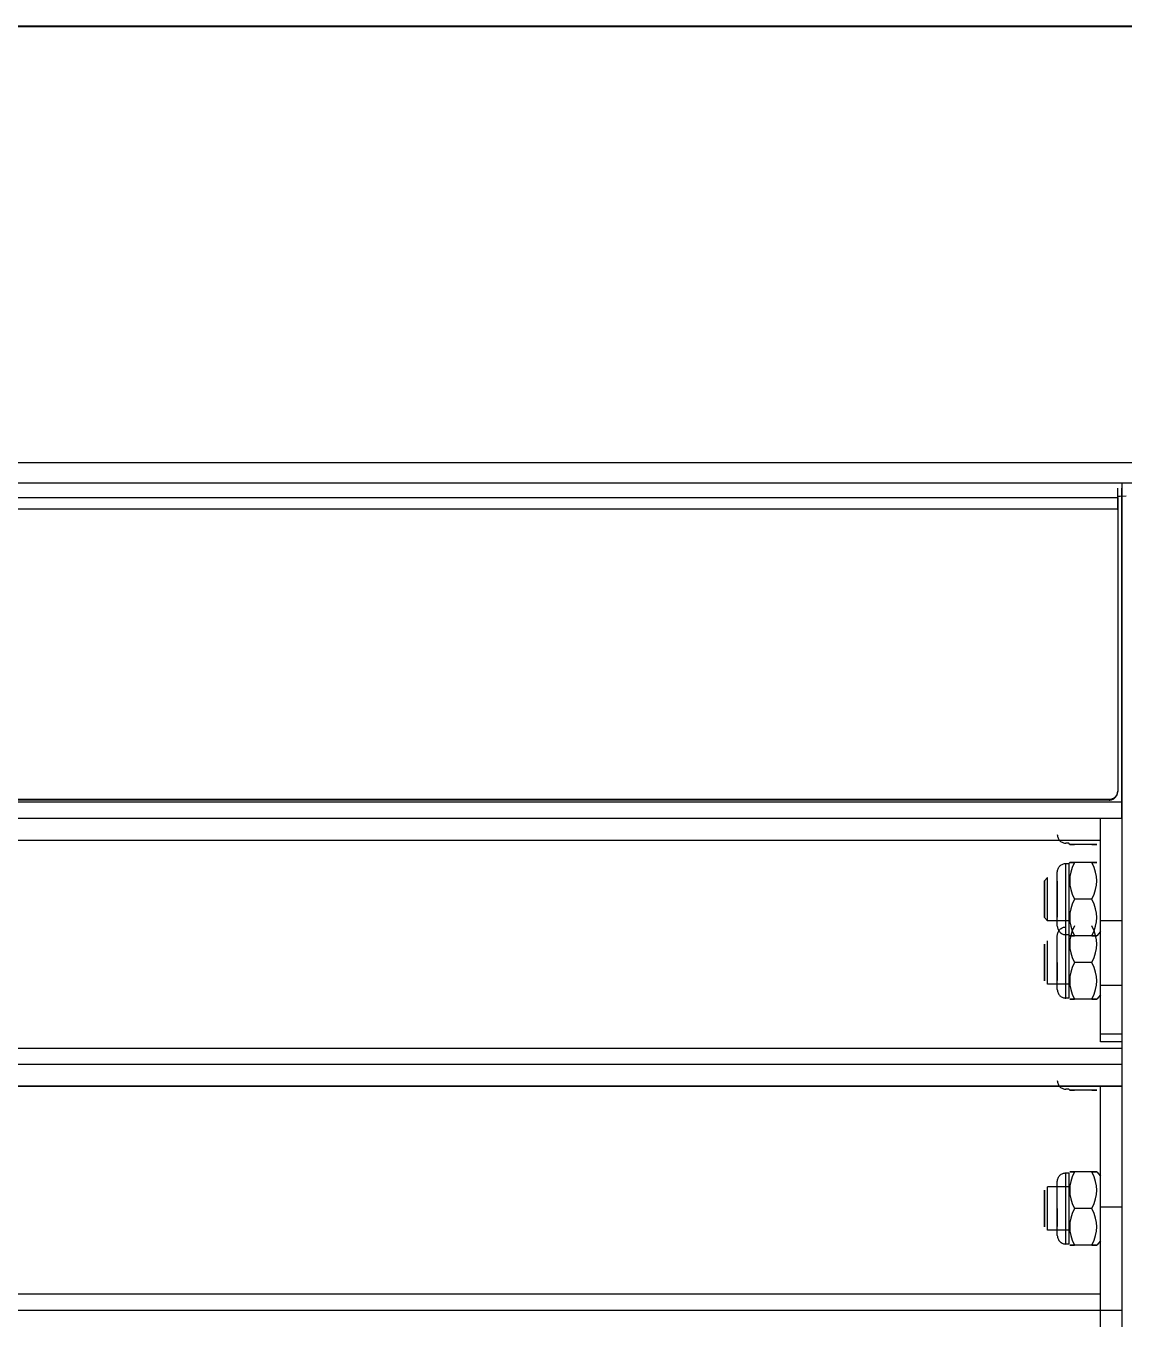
# Model space of a CAD drawing. Header units: millimetres. Extents: x 4625 to 14334, y 16216 to 31562.
# Drawn here: x 13131.4 to 13386.2, y 24794.6 to 25094.5 of the extents above; entities that cross this region are included whole.
import ezdxf

# ---------------------------------------------------------------- set-up
doc = ezdxf.new("R2010")
doc.units = ezdxf.units.MM
doc.header["$LTSCALE"] = 3
doc.layers.add('Default', color=7, linetype='Continuous')

msp = doc.modelspace()

# ---------------------------------------------------------------- linework, layer by layer
at = {"layer": 'Default'}
for p, q in [((10921.65, 25094.55), (13468.15, 25094.55)), ((10921.65, 25094.41), (13468.15, 25094.41)), ((10919.65, 24993.3), (13470.15, 24993.3)), ((13470.15, 24988.49), (10919.65, 24988.49)), ((13384.65, 24985.32), (13384.65, 24987.31)), ((13384.65, 24985.14), (13384.65, 24987.14)), ((13385.65, 24988.49), (13385.65, 22874.06)), ((13385.65, 24914.5), (13385.65, 24987.32)), ((13385.65, 24914.29), (13385.65, 24987.11)), ((10959.65, 24985.14), (13384.65, 24985.14)), ((13384.65, 24982.48), (10959.65, 24982.48)), ((13384.65, 24982.48), (13384.65, 24917.14)), ((13384.65, 24982.34), (13384.65, 24917)), ((13385.65, 24914.5), (10958.65, 24914.5)), ((13382.65, 24915.14), (10961.65, 24915.14)), ((13382.65, 24915), (10961.65, 24915)), ((13384.07, 24915.72), (13384.07, 24915.58)), ((13385.65, 24910.77), (10958.65, 24910.77)), ((13380.65, 24887.04), (13380.65, 24910.8)), ((13380.65, 24910.8), (13385.65, 24910.8)), ((13385.65, 24910.8), (13385.65, 24887.04)), ((13380.65, 24905.67), (10958.65, 24905.67)), ((13380.65, 24905.67), (10958.65, 24905.67)), ((13373.3, 24904.99), (13372.65, 24904.99)), ((13373.52, 24904.74), (13373.3, 24904.99)), ((13378.65, 24904.74), (13374.65, 24904.74)), ((13372.65, 24900.29), (13373.3, 24900.29)), ((13373.3, 24900.29), (13373.52, 24900.54)), ((13378.65, 24900.54), (13374.65, 24900.54)), ((13367.65, 24896.29), (13368.4, 24897.04)), ((13378.65, 24892.04), (13374.65, 24892.04)), ((13367.65, 24887.79), (13368.4, 24887.04)), ((13373.55, 24887.04), (13368.4, 24887.04)), ((13385.65, 24887.04), (13380.65, 24887.04)), ((13373.3, 24883.79), (13372.65, 24883.79)), ((13380.65, 24884.54), (13379.79, 24883.54)), ((13378.65, 24883.54), (13374.65, 24883.54)), ((13378.65, 24877.33), (13374.65, 24877.33)), ((13373.55, 24872.33), (13368.4, 24872.33)), ((13385.65, 24872.04), (13380.65, 24872.04)), ((13373.3, 24869.08), (13372.65, 24869.08)), ((13378.65, 24868.83), (13374.65, 24868.83)), ((13380.65, 24869.83), (13379.79, 24868.83)), ((13380.65, 24858.97), (13380.65, 24860.72)), ((13385.65, 24860.72), (13380.65, 24860.72)), ((10958.65, 24857.48), (13385.65, 24857.48)), ((13385.65, 24858.97), (13380.65, 24858.97)), ((10958.65, 24853.74), (13385.65, 24853.74)), ((10958.65, 24848.65), (13385.65, 24848.65)), ((13385.65, 24848.64), (10958.65, 24848.64)), ((13373.3, 24847.96), (13372.65, 24847.96)), ((13373.52, 24847.71), (13373.3, 24847.96)), ((13380.65, 24820.57), (13380.65, 24848.65)), ((13378.65, 24847.71), (13374.65, 24847.71)), ((13372.65, 24828.55), (13373.3, 24828.55)), ((13378.65, 24828.8), (13374.65, 24828.8)), ((13379.79, 24828.8), (13380.65, 24827.8)), ((13373.55, 24825.3), (13368.4, 24825.3)), ((13378.65, 24820.3), (13374.65, 24820.3)), ((13385.65, 24820.57), (13380.65, 24820.57)), ((13373.55, 24815.3), (13368.4, 24815.3)), ((13373.3, 24812.05), (13372.65, 24812.05)), ((13378.65, 24811.8), (13374.65, 24811.8)), ((13380.65, 24812.8), (13379.79, 24811.8)), ((13380.65, 24800.45), (10958.65, 24800.45)), ((10958.65, 24796.71), (13385.65, 24796.71))]:
    msp.add_line(p, q, dxfattribs=at)
for points in [[(13384.65, 24982.34, 0), (13384.65, 24987.14, 0)], [(13385.24, 24985.42, 0), (13384.79, 24985.37, 0), (13384.73, 24985.36, 0), (13384.68, 24985.34, 0), (13384.67, 24985.34, 0), (13384.66, 24985.33, 0), (13384.66, 24985.33, 0), (13384.66, 24985.33, 0), (13384.65, 24985.33, 0), (13384.65, 24985.32, 0), (13384.65, 24985.32, 0), (13384.65, 24985.32, 0), (13384.65, 24985.32, 0), (13384.65, 24985.32, 0)], [(13384.65, 24985.14, 0), (13384.65, 24985.12, 0), (13384.65, 24984.99, 0), (13384.65, 24984.46, 0), (13384.65, 24982.48, 0)], [(13386.65, 24985.46, 0), (13385.24, 24985.42, 0)], [(13384.65, 24917.14, 0), (13384.64, 24916.96, 0), (13384.62, 24916.77, 0), (13384.57, 24916.59, 0), (13384.51, 24916.4, 0), (13384.43, 24916.22, 0), (13384.33, 24916.04, 0), (13384.2, 24915.88, 0), (13384.07, 24915.72, 0)], [(13384.07, 24915.58, 0), (13384.2, 24915.74, 0), (13384.33, 24915.9, 0), (13384.43, 24916.08, 0), (13384.51, 24916.26, 0), (13384.57, 24916.45, 0), (13384.62, 24916.63, 0), (13384.64, 24916.82, 0), (13384.65, 24917, 0)], [(13384.07, 24915.72, 0), (13383.91, 24915.59, 0), (13383.75, 24915.47, 0), (13383.57, 24915.36, 0), (13383.39, 24915.28, 0), (13383.2, 24915.22, 0), (13383.02, 24915.17, 0), (13382.83, 24915.15, 0), (13382.65, 24915.14, 0)], [(13382.65, 24915, 0), (13382.83, 24915.01, 0), (13383.02, 24915.03, 0), (13383.2, 24915.08, 0), (13383.39, 24915.14, 0), (13383.57, 24915.22, 0), (13383.75, 24915.33, 0), (13383.91, 24915.45, 0), (13384.07, 24915.58, 0)], [(13385.65, 24910.77, 0), (13385.65, 24910.8, 0), (13385.65, 24910.97, 0), (13385.65, 24911.7, 0), (13385.65, 24914.5, 0)], [(13385.65, 24913.76, 0), (13385.65, 24913.76, 0), (13385.65, 24913.79, 0), (13385.65, 24913.89, 0), (13385.65, 24914.29, 0)], [(13370.65, 24906.99, 0), (13370.66, 24906.79, 0), (13370.69, 24906.59, 0), (13370.74, 24906.39, 0), (13370.81, 24906.2, 0), (13370.9, 24906.02, 0), (13371.01, 24905.85, 0), (13371.13, 24905.69, 0), (13371.26, 24905.55, 0), (13371.41, 24905.42, 0), (13371.57, 24905.3, 0), (13371.74, 24905.21, 0), (13371.91, 24905.13, 0), (13372.09, 24905.07, 0), (13372.28, 24905.02, 0), (13372.46, 24905, 0), (13372.65, 24904.99, 0)], [(13370.65, 24898.29, 0), (13370.66, 24898.5, 0), (13370.69, 24898.7, 0), (13370.74, 24898.89, 0), (13370.81, 24899.08, 0), (13370.9, 24899.26, 0), (13371.01, 24899.43, 0), (13371.13, 24899.59, 0), (13371.26, 24899.73, 0), (13371.41, 24899.86, 0), (13371.57, 24899.98, 0), (13371.74, 24900.07, 0), (13371.91, 24900.15, 0), (13372.09, 24900.21, 0), (13372.28, 24900.26, 0), (13372.46, 24900.29, 0), (13372.65, 24900.29, 0)], [(13372.65, 24892.04, 0), (13372.65, 24900.29, 0)], [(13373.3, 24900.29, 0), (13373.3, 24900.29, 0), (13373.3, 24900.29, 0), (13373.3, 24900.29, 0), (13373.3, 24900.29, 0), (13373.3, 24900.29, 0), (13373.3, 24900.29, 0), (13373.3, 24900.29, 0), (13373.3, 24900.29, 0), (13373.3, 24900.29, 0), (13373.3, 24900.29, 0), (13373.3, 24900.29, 0), (13373.3, 24900.28, 0), (13373.3, 24900.24, 0), (13373.3, 24900.05, 0), (13373.3, 24899.28, 0), (13373.3, 24883.79, 0)], [(13374.65, 24900.54, 0), (13374.13, 24899.38, 0), (13373.78, 24898.3, 0), (13373.58, 24897.28, 0), (13373.52, 24896.29, 0), (13373.58, 24895.3, 0), (13373.78, 24894.29, 0), (13374.13, 24893.21, 0), (13374.65, 24892.04, 0)], [(13378.65, 24892.04, 0), (13379.17, 24893.21, 0), (13379.52, 24894.29, 0), (13379.72, 24895.3, 0), (13379.79, 24896.29, 0), (13379.72, 24897.28, 0), (13379.52, 24898.3, 0), (13379.17, 24899.38, 0), (13378.65, 24900.54, 0)], [(13367.65, 24887.79, 0), (13367.65, 24887.79, 0), (13367.65, 24887.79, 0), (13367.65, 24887.79, 0), (13367.65, 24887.79, 0), (13367.65, 24887.79, 0), (13367.65, 24887.79, 0), (13367.65, 24887.79, 0), (13367.65, 24887.79, 0), (13367.65, 24887.79, 0), (13367.65, 24887.79, 0), (13367.65, 24887.8, 0), (13367.65, 24887.8, 0), (13367.65, 24887.82, 0), (13367.65, 24887.92, 0), (13367.65, 24888.32, 0), (13367.65, 24896.29, 0)], [(13367.65, 24896.29, 0), (13367.65, 24896.29, 0), (13367.65, 24896.29, 0), (13367.65, 24896.29, 0), (13367.65, 24896.29, 0), (13367.65, 24896.29, 0), (13367.65, 24896.29, 0), (13367.65, 24896.29, 0), (13367.65, 24896.29, 0), (13367.65, 24896.29, 0), (13367.65, 24896.29, 0), (13367.65, 24896.29, 0), (13367.65, 24896.29, 0), (13367.65, 24896.26, 0), (13367.65, 24896.17, 0), (13367.65, 24895.77, 0), (13367.65, 24887.79, 0)], [(13368.4, 24887.04, 0), (13368.4, 24887.04, 0), (13368.4, 24887.04, 0), (13368.4, 24887.04, 0), (13368.4, 24887.04, 0), (13368.4, 24887.04, 0), (13368.4, 24887.04, 0), (13368.4, 24887.04, 0), (13368.4, 24887.04, 0), (13368.4, 24887.04, 0), (13368.4, 24887.04, 0), (13368.4, 24887.05, 0), (13368.4, 24887.05, 0), (13368.4, 24887.08, 0), (13368.4, 24887.19, 0), (13368.4, 24887.66, 0), (13368.4, 24897.04, 0)], [(13370.65, 24892.04, 0), (13370.65, 24898.29, 0)], [(13370.65, 24885.79, 0), (13370.65, 24885.79, 0), (13370.65, 24885.79, 0), (13370.65, 24885.79, 0), (13370.65, 24885.79, 0), (13370.65, 24885.79, 0), (13370.65, 24885.79, 0), (13370.65, 24885.79, 0), (13370.65, 24885.79, 0), (13370.65, 24885.79, 0), (13370.65, 24885.79, 0), (13370.65, 24885.8, 0), (13370.65, 24885.8, 0), (13370.65, 24885.84, 0), (13370.65, 24885.98, 0), (13370.65, 24886.56, 0), (13370.65, 24892.04, 0)], [(13372.65, 24883.79, 0), (13372.65, 24883.79, 0), (13372.65, 24883.79, 0), (13372.65, 24883.79, 0), (13372.65, 24883.79, 0), (13372.65, 24883.79, 0), (13372.65, 24883.79, 0), (13372.65, 24883.79, 0), (13372.65, 24883.79, 0), (13372.65, 24883.79, 0), (13372.65, 24883.79, 0), (13372.65, 24883.8, 0), (13372.65, 24883.81, 0), (13372.65, 24883.85, 0), (13372.65, 24884.03, 0), (13372.65, 24884.81, 0), (13372.65, 24892.04, 0)], [(13374.65, 24892.04, 0), (13374.13, 24890.88, 0), (13373.78, 24889.8, 0), (13373.58, 24888.78, 0), (13373.52, 24887.79, 0), (13373.58, 24886.8, 0), (13373.78, 24885.79, 0), (13374.13, 24884.71, 0), (13374.65, 24883.54, 0)], [(13378.65, 24883.54, 0), (13379.17, 24884.71, 0), (13379.52, 24885.79, 0), (13379.72, 24886.8, 0), (13379.79, 24887.79, 0), (13379.72, 24888.78, 0), (13379.52, 24889.8, 0), (13379.17, 24890.88, 0), (13378.65, 24892.04, 0)], [(13380.65, 24872.04, 0), (13380.65, 24872.04, 0), (13380.65, 24872.04, 0), (13380.65, 24872.04, 0), (13380.65, 24872.04, 0), (13380.65, 24872.04, 0), (13380.65, 24872.04, 0), (13380.65, 24872.04, 0), (13380.65, 24872.04, 0), (13380.65, 24872.04, 0), (13380.65, 24872.05, 0), (13380.65, 24872.05, 0), (13380.65, 24872.07, 0), (13380.65, 24872.15, 0), (13380.65, 24872.48, 0), (13380.65, 24873.89, 0), (13380.65, 24887.04, 0)], [(13385.65, 24887.04, 0), (13385.65, 24872.04, 0)], [(13370.65, 24885.79, 0), (13370.66, 24885.59, 0), (13370.69, 24885.39, 0), (13370.74, 24885.2, 0), (13370.81, 24885.01, 0), (13370.9, 24884.83, 0), (13371.01, 24884.65, 0), (13371.13, 24884.5, 0), (13371.26, 24884.35, 0), (13371.41, 24884.22, 0), (13371.57, 24884.11, 0), (13371.74, 24884.01, 0), (13371.91, 24883.94, 0), (13372.09, 24883.87, 0), (13372.28, 24883.83, 0), (13372.46, 24883.8, 0), (13372.65, 24883.79, 0)], [(13370.65, 24883.58, 0), (13370.66, 24883.78, 0), (13370.69, 24883.98, 0), (13370.74, 24884.17, 0), (13370.81, 24884.36, 0), (13370.9, 24884.54, 0), (13371.01, 24884.72, 0), (13371.13, 24884.87, 0), (13371.26, 24885.02, 0), (13371.41, 24885.15, 0), (13371.57, 24885.26, 0), (13371.74, 24885.36, 0), (13371.91, 24885.43, 0), (13372.09, 24885.5, 0), (13372.28, 24885.54, 0), (13372.46, 24885.57, 0), (13372.65, 24885.58, 0)], [(13372.65, 24877.33, 0), (13372.65, 24885.58, 0)], [(13373.3, 24885.58, 0), (13373.3, 24885.58, 0), (13373.3, 24885.58, 0), (13373.3, 24885.58, 0), (13373.3, 24885.58, 0), (13373.3, 24885.58, 0), (13373.3, 24885.58, 0), (13373.3, 24885.58, 0), (13373.3, 24885.58, 0), (13373.3, 24885.58, 0), (13373.3, 24885.58, 0), (13373.3, 24885.57, 0), (13373.3, 24885.56, 0), (13373.3, 24885.52, 0), (13373.3, 24885.34, 0), (13373.3, 24884.56, 0), (13373.3, 24869.08, 0)], [(13374.65, 24885.83, 0), (13374.13, 24884.66, 0), (13373.78, 24883.58, 0), (13373.58, 24882.57, 0), (13373.52, 24881.58, 0), (13373.58, 24880.59, 0), (13373.78, 24879.57, 0), (13374.13, 24878.49, 0), (13374.65, 24877.33, 0)], [(13378.65, 24877.33, 0), (13379.17, 24878.49, 0), (13379.52, 24879.57, 0), (13379.72, 24880.59, 0), (13379.79, 24881.58, 0), (13379.72, 24882.57, 0), (13379.52, 24883.58, 0), (13379.17, 24884.66, 0), (13378.65, 24885.83, 0)], [(13367.65, 24873.08, 0), (13367.65, 24873.08, 0), (13367.65, 24873.08, 0), (13367.65, 24873.08, 0), (13367.65, 24873.08, 0), (13367.65, 24873.08, 0), (13367.65, 24873.08, 0), (13367.65, 24873.08, 0), (13367.65, 24873.08, 0), (13367.65, 24873.08, 0), (13367.65, 24873.08, 0), (13367.65, 24873.08, 0), (13367.65, 24873.08, 0), (13367.65, 24873.11, 0), (13367.65, 24873.2, 0), (13367.65, 24873.6, 0), (13367.65, 24881.58, 0)], [(13367.65, 24881.58, 0), (13367.65, 24881.58, 0), (13367.65, 24881.58, 0), (13367.65, 24881.58, 0), (13367.65, 24881.58, 0), (13367.65, 24881.58, 0), (13367.65, 24881.58, 0), (13367.65, 24881.58, 0), (13367.65, 24881.58, 0), (13367.65, 24881.58, 0), (13367.65, 24881.57, 0), (13367.65, 24881.57, 0), (13367.65, 24881.55, 0), (13367.65, 24881.45, 0), (13367.65, 24881.05, 0), (13367.65, 24873.08, 0)], [(13368.4, 24872.33, 0), (13368.4, 24872.33, 0), (13368.4, 24872.33, 0), (13368.4, 24872.33, 0), (13368.4, 24872.33, 0), (13368.4, 24872.33, 0), (13368.4, 24872.33, 0), (13368.4, 24872.33, 0), (13368.4, 24872.33, 0), (13368.4, 24872.33, 0), (13368.4, 24872.33, 0), (13368.4, 24872.33, 0), (13368.4, 24872.33, 0), (13368.4, 24872.36, 0), (13368.4, 24872.47, 0), (13368.4, 24872.94, 0), (13368.4, 24882.33, 0)], [(13370.65, 24877.33, 0), (13370.65, 24883.58, 0)], [(13370.65, 24871.08, 0), (13370.65, 24871.08, 0), (13370.65, 24871.08, 0), (13370.65, 24871.08, 0), (13370.65, 24871.08, 0), (13370.65, 24871.08, 0), (13370.65, 24871.08, 0), (13370.65, 24871.08, 0), (13370.65, 24871.08, 0), (13370.65, 24871.08, 0), (13370.65, 24871.08, 0), (13370.65, 24871.08, 0), (13370.65, 24871.09, 0), (13370.65, 24871.12, 0), (13370.65, 24871.26, 0), (13370.65, 24871.85, 0), (13370.65, 24877.33, 0)], [(13372.65, 24869.08, 0), (13372.65, 24869.08, 0), (13372.65, 24869.08, 0), (13372.65, 24869.08, 0), (13372.65, 24869.08, 0), (13372.65, 24869.08, 0), (13372.65, 24869.08, 0), (13372.65, 24869.08, 0), (13372.65, 24869.08, 0), (13372.65, 24869.08, 0), (13372.65, 24869.08, 0), (13372.65, 24869.08, 0), (13372.65, 24869.09, 0), (13372.65, 24869.13, 0), (13372.65, 24869.32, 0), (13372.65, 24870.09, 0), (13372.65, 24877.33, 0)], [(13374.65, 24877.33, 0), (13374.13, 24876.16, 0), (13373.78, 24875.08, 0), (13373.58, 24874.07, 0), (13373.52, 24873.08, 0), (13373.58, 24872.09, 0), (13373.78, 24871.07, 0), (13374.13, 24869.99, 0), (13374.65, 24868.83, 0)], [(13378.65, 24868.83, 0), (13379.17, 24869.99, 0), (13379.52, 24871.07, 0), (13379.72, 24872.09, 0), (13379.79, 24873.08, 0), (13379.72, 24874.07, 0), (13379.52, 24875.08, 0), (13379.17, 24876.16, 0), (13378.65, 24877.33, 0)], [(13380.65, 24860.72, 0), (13380.65, 24860.87, 0), (13380.65, 24861.58, 0), (13380.65, 24864.72, 0), (13380.65, 24876.73, 0)], [(13370.65, 24871.08, 0), (13370.66, 24870.87, 0), (13370.69, 24870.67, 0), (13370.74, 24870.48, 0), (13370.81, 24870.29, 0), (13370.9, 24870.11, 0), (13371.01, 24869.94, 0), (13371.13, 24869.78, 0), (13371.26, 24869.64, 0), (13371.41, 24869.51, 0), (13371.57, 24869.39, 0), (13371.74, 24869.3, 0), (13371.91, 24869.22, 0), (13372.09, 24869.16, 0), (13372.28, 24869.11, 0), (13372.46, 24869.08, 0), (13372.65, 24869.08, 0)], [(13370.65, 24849.96, 0), (13370.66, 24849.76, 0), (13370.69, 24849.56, 0), (13370.74, 24849.36, 0), (13370.81, 24849.18, 0), (13370.9, 24848.99, 0), (13371.01, 24848.82, 0), (13371.13, 24848.66, 0), (13371.26, 24848.52, 0), (13371.41, 24848.39, 0), (13371.57, 24848.28, 0), (13371.74, 24848.18, 0), (13371.91, 24848.1, 0), (13372.09, 24848.04, 0), (13372.28, 24848, 0), (13372.46, 24847.97, 0), (13372.65, 24847.96, 0)], [(13370.65, 24826.55, 0), (13370.66, 24826.75, 0), (13370.69, 24826.95, 0), (13370.74, 24827.15, 0), (13370.81, 24827.33, 0), (13370.9, 24827.52, 0), (13371.01, 24827.69, 0), (13371.13, 24827.85, 0), (13371.26, 24827.99, 0), (13371.41, 24828.12, 0), (13371.57, 24828.23, 0), (13371.74, 24828.33, 0), (13371.91, 24828.41, 0), (13372.09, 24828.47, 0), (13372.28, 24828.52, 0), (13372.46, 24828.54, 0), (13372.65, 24828.55, 0)], [(13372.65, 24820.3, 0), (13372.65, 24828.55, 0)], [(13373.3, 24828.55, 0), (13373.3, 24828.55, 0), (13373.3, 24828.55, 0), (13373.3, 24828.55, 0), (13373.3, 24828.55, 0), (13373.3, 24828.55, 0), (13373.3, 24828.55, 0), (13373.3, 24828.55, 0), (13373.3, 24828.55, 0), (13373.3, 24828.55, 0), (13373.3, 24828.55, 0), (13373.3, 24828.55, 0), (13373.3, 24828.54, 0), (13373.3, 24828.49, 0), (13373.3, 24828.31, 0), (13373.3, 24827.53, 0), (13373.3, 24812.05, 0)], [(13374.65, 24828.8, 0), (13374.13, 24827.63, 0), (13373.78, 24826.56, 0), (13373.58, 24825.54, 0), (13373.52, 24824.55, 0), (13373.58, 24823.56, 0), (13373.78, 24822.54, 0), (13374.13, 24821.47, 0), (13374.65, 24820.3, 0)], [(13378.65, 24820.3, 0), (13379.17, 24821.47, 0), (13379.52, 24822.54, 0), (13379.72, 24823.56, 0), (13379.79, 24824.55, 0), (13379.72, 24825.54, 0), (13379.52, 24826.56, 0), (13379.17, 24827.63, 0), (13378.65, 24828.8, 0)], [(13367.65, 24816.05, 0), (13367.65, 24816.05, 0), (13367.65, 24816.05, 0), (13367.65, 24816.05, 0), (13367.65, 24816.05, 0), (13367.65, 24816.05, 0), (13367.65, 24816.05, 0), (13367.65, 24816.05, 0), (13367.65, 24816.05, 0), (13367.65, 24816.05, 0), (13367.65, 24816.05, 0), (13367.65, 24816.05, 0), (13367.65, 24816.06, 0), (13367.65, 24816.08, 0), (13367.65, 24816.17, 0), (13367.65, 24816.57, 0), (13367.65, 24824.55, 0)], [(13367.65, 24824.55, 0), (13367.65, 24824.55, 0), (13367.65, 24824.55, 0), (13367.65, 24824.55, 0), (13367.65, 24824.55, 0), (13367.65, 24824.55, 0), (13367.65, 24824.55, 0), (13367.65, 24824.55, 0), (13367.65, 24824.55, 0), (13367.65, 24824.55, 0), (13367.65, 24824.55, 0), (13367.65, 24824.54, 0), (13367.65, 24824.52, 0), (13367.65, 24824.43, 0), (13367.65, 24824.03, 0), (13367.65, 24816.05, 0)], [(13368.4, 24815.3, 0), (13368.4, 24815.3, 0), (13368.4, 24815.3, 0), (13368.4, 24815.3, 0), (13368.4, 24815.3, 0), (13368.4, 24815.3, 0), (13368.4, 24815.3, 0), (13368.4, 24815.3, 0), (13368.4, 24815.3, 0), (13368.4, 24815.3, 0), (13368.4, 24815.3, 0), (13368.4, 24815.3, 0), (13368.4, 24815.31, 0), (13368.4, 24815.34, 0), (13368.4, 24815.45, 0), (13368.4, 24815.92, 0), (13368.4, 24825.3, 0)], [(13370.65, 24820.3, 0), (13370.65, 24826.55, 0)], [(13370.65, 24814.05, 0), (13370.65, 24814.05, 0), (13370.65, 24814.05, 0), (13370.65, 24814.05, 0), (13370.65, 24814.05, 0), (13370.65, 24814.05, 0), (13370.65, 24814.05, 0), (13370.65, 24814.05, 0), (13370.65, 24814.05, 0), (13370.65, 24814.05, 0), (13370.65, 24814.05, 0), (13370.65, 24814.05, 0), (13370.65, 24814.06, 0), (13370.65, 24814.09, 0), (13370.65, 24814.23, 0), (13370.65, 24814.82, 0), (13370.65, 24820.3, 0)], [(13372.65, 24812.05, 0), (13372.65, 24812.05, 0), (13372.65, 24812.05, 0), (13372.65, 24812.05, 0), (13372.65, 24812.05, 0), (13372.65, 24812.05, 0), (13372.65, 24812.05, 0), (13372.65, 24812.05, 0), (13372.65, 24812.05, 0), (13372.65, 24812.05, 0), (13372.65, 24812.05, 0), (13372.65, 24812.05, 0), (13372.65, 24812.06, 0), (13372.65, 24812.11, 0), (13372.65, 24812.29, 0), (13372.65, 24813.07, 0), (13372.65, 24820.3, 0)], [(13374.65, 24820.3, 0), (13374.13, 24819.13, 0), (13373.78, 24818.06, 0), (13373.58, 24817.04, 0), (13373.52, 24816.05, 0), (13373.58, 24815.06, 0), (13373.78, 24814.04, 0), (13374.13, 24812.97, 0), (13374.65, 24811.8, 0)], [(13378.65, 24811.8, 0), (13379.17, 24812.97, 0), (13379.52, 24814.04, 0), (13379.72, 24815.06, 0), (13379.79, 24816.05, 0), (13379.72, 24817.04, 0), (13379.52, 24818.06, 0), (13379.17, 24819.13, 0), (13378.65, 24820.3, 0)], [(13380.65, 24788.52, 0), (13380.65, 24820.57, 0)], [(13370.65, 24814.05, 0), (13370.66, 24813.85, 0), (13370.69, 24813.65, 0), (13370.74, 24813.45, 0), (13370.81, 24813.27, 0), (13370.9, 24813.08, 0), (13371.01, 24812.91, 0), (13371.13, 24812.75, 0), (13371.26, 24812.61, 0), (13371.41, 24812.48, 0), (13371.57, 24812.37, 0), (13371.74, 24812.27, 0), (13371.91, 24812.19, 0), (13372.09, 24812.13, 0), (13372.28, 24812.08, 0), (13372.46, 24812.06, 0), (13372.65, 24812.05, 0)]]:
    msp.add_polyline3d(points, dxfattribs=at)
for points in [[(13374.65, 24904.74, 0), (13373.78, 24904.74, 0), (13373.58, 24904.74, 0), (13373.53, 24904.74, 0), (13373.52, 24904.74, 0), (13373.52, 24904.74, 0), (13373.52, 24904.74, 0), (13373.52, 24904.74, 0), (13373.52, 24904.74, 0), (13373.52, 24904.74, 0), (13373.52, 24904.74, 0), (13373.52, 24904.74, 0), (13373.52, 24904.74, 0), (13373.52, 24904.74, 0), (13373.52, 24904.74, 0), (13373.52, 24904.74, 0), (13373.52, 24904.74, 0), (13373.52, 24904.74, 0), (13373.52, 24904.74, 0), (13373.52, 24904.74, 0), (13373.52, 24904.74, 0), (13373.52, 24904.74, 0), (13373.52, 24904.74, 0), (13373.52, 24904.74, 0), (13373.52, 24904.74, 0), (13373.52, 24904.74, 0), (13373.52, 24904.74, 0), (13373.52, 24904.74, 0), (13373.52, 24904.74, 0), (13373.52, 24904.74, 0), (13373.54, 24904.74, 0), (13373.63, 24904.74, 0), (13373.98, 24904.74, 0)], [(13378.65, 24904.74, 0), (13379.52, 24904.74, 0), (13379.72, 24904.74, 0), (13379.77, 24904.74, 0), (13379.78, 24904.74, 0), (13379.79, 24904.74, 0), (13379.79, 24904.74, 0), (13379.79, 24904.74, 0), (13379.79, 24904.74, 0), (13379.79, 24904.74, 0), (13379.79, 24904.74, 0), (13379.79, 24904.74, 0), (13379.79, 24904.74, 0), (13379.79, 24904.74, 0), (13379.79, 24904.74, 0), (13379.79, 24904.74, 0), (13379.79, 24904.74, 0), (13379.79, 24904.74, 0), (13379.78, 24904.74, 0), (13379.77, 24904.74, 0), (13379.72, 24904.74, 0), (13379.52, 24904.74, 0)], [(13374.65, 24900.54, 0), (13373.78, 24900.54, 0), (13373.58, 24900.54, 0), (13373.53, 24900.54, 0), (13373.52, 24900.54, 0), (13373.52, 24900.54, 0), (13373.52, 24900.54, 0), (13373.52, 24900.54, 0), (13373.52, 24900.54, 0), (13373.52, 24900.54, 0), (13373.52, 24900.54, 0), (13373.52, 24900.54, 0), (13373.52, 24900.54, 0), (13373.52, 24900.54, 0), (13373.52, 24900.54, 0), (13373.52, 24900.54, 0), (13373.52, 24900.54, 0), (13373.52, 24900.54, 0), (13373.52, 24900.54, 0), (13373.53, 24900.54, 0), (13373.58, 24900.54, 0), (13373.78, 24900.54, 0)], [(13378.65, 24900.54, 0), (13379.52, 24900.54, 0), (13379.72, 24900.54, 0), (13379.77, 24900.54, 0), (13379.78, 24900.54, 0), (13379.79, 24900.54, 0), (13379.79, 24900.54, 0), (13379.79, 24900.54, 0), (13379.79, 24900.54, 0), (13379.79, 24900.54, 0), (13379.79, 24900.54, 0), (13379.79, 24900.54, 0), (13379.79, 24900.54, 0), (13379.79, 24900.54, 0), (13379.79, 24900.54, 0), (13379.79, 24900.54, 0), (13379.79, 24900.54, 0), (13379.79, 24900.54, 0), (13379.79, 24900.54, 0), (13379.79, 24900.54, 0), (13379.79, 24900.54, 0), (13379.79, 24900.54, 0), (13379.79, 24900.54, 0), (13379.79, 24900.54, 0), (13379.79, 24900.54, 0), (13379.78, 24900.54, 0), (13379.77, 24900.54, 0), (13379.72, 24900.54, 0), (13379.52, 24900.54, 0)], [(13370.65, 24892.04, 0), (13370.65, 24896.23, 0)], [(13370.65, 24892.04, 0), (13370.65, 24887.86, 0)], [(13374.65, 24883.54, 0), (13373.78, 24883.54, 0), (13373.58, 24883.54, 0), (13373.53, 24883.54, 0), (13373.52, 24883.54, 0), (13373.52, 24883.54, 0), (13373.52, 24883.54, 0), (13373.52, 24883.54, 0), (13373.52, 24883.54, 0), (13373.52, 24883.54, 0), (13373.52, 24883.54, 0), (13373.52, 24883.54, 0), (13373.52, 24883.54, 0), (13373.52, 24883.54, 0), (13373.52, 24883.54, 0), (13373.52, 24883.54, 0), (13373.52, 24883.54, 0), (13373.52, 24883.54, 0), (13373.52, 24883.54, 0), (13373.52, 24883.54, 0), (13373.52, 24883.54, 0), (13373.52, 24883.54, 0), (13373.52, 24883.54, 0), (13373.52, 24883.54, 0), (13373.52, 24883.54, 0), (13373.52, 24883.54, 0), (13373.52, 24883.54, 0), (13373.52, 24883.54, 0), (13373.52, 24883.54, 0), (13373.52, 24883.54, 0), (13373.54, 24883.54, 0), (13373.63, 24883.54, 0), (13373.98, 24883.54, 0)], [(13378.65, 24883.54, 0), (13379.52, 24883.54, 0), (13379.72, 24883.54, 0), (13379.77, 24883.54, 0), (13379.78, 24883.54, 0), (13379.79, 24883.54, 0), (13379.79, 24883.54, 0), (13379.79, 24883.54, 0), (13379.79, 24883.54, 0), (13379.79, 24883.54, 0), (13379.79, 24883.54, 0), (13379.79, 24883.54, 0), (13379.79, 24883.54, 0), (13379.79, 24883.54, 0), (13379.79, 24883.54, 0), (13379.79, 24883.54, 0), (13379.79, 24883.54, 0), (13379.79, 24883.54, 0), (13379.78, 24883.54, 0), (13379.77, 24883.54, 0), (13379.72, 24883.54, 0), (13379.52, 24883.54, 0)], [(13370.65, 24877.33, 0), (13370.65, 24873.14, 0)], [(13374.65, 24868.83, 0), (13373.78, 24868.83, 0), (13373.58, 24868.83, 0), (13373.53, 24868.83, 0), (13373.52, 24868.83, 0), (13373.52, 24868.83, 0), (13373.52, 24868.83, 0), (13373.52, 24868.83, 0), (13373.52, 24868.83, 0), (13373.52, 24868.83, 0), (13373.52, 24868.83, 0), (13373.52, 24868.83, 0), (13373.52, 24868.83, 0), (13373.52, 24868.83, 0), (13373.52, 24868.83, 0), (13373.52, 24868.83, 0), (13373.52, 24868.83, 0), (13373.52, 24868.83, 0), (13373.52, 24868.83, 0), (13373.52, 24868.83, 0), (13373.52, 24868.83, 0), (13373.52, 24868.83, 0), (13373.52, 24868.83, 0), (13373.52, 24868.83, 0), (13373.52, 24868.83, 0), (13373.52, 24868.83, 0), (13373.52, 24868.83, 0), (13373.52, 24868.83, 0), (13373.52, 24868.83, 0), (13373.52, 24868.83, 0), (13373.54, 24868.83, 0), (13373.63, 24868.83, 0), (13373.98, 24868.83, 0)], [(13378.65, 24868.83, 0), (13379.52, 24868.83, 0), (13379.72, 24868.83, 0), (13379.77, 24868.83, 0), (13379.78, 24868.83, 0), (13379.79, 24868.83, 0), (13379.79, 24868.83, 0), (13379.79, 24868.83, 0), (13379.79, 24868.83, 0), (13379.79, 24868.83, 0), (13379.79, 24868.83, 0), (13379.79, 24868.83, 0), (13379.79, 24868.83, 0), (13379.79, 24868.83, 0), (13379.79, 24868.83, 0), (13379.79, 24868.83, 0), (13379.79, 24868.83, 0), (13379.79, 24868.83, 0), (13379.78, 24868.83, 0), (13379.77, 24868.83, 0), (13379.72, 24868.83, 0), (13379.52, 24868.83, 0)], [(13374.65, 24847.71, 0), (13373.78, 24847.71, 0), (13373.58, 24847.71, 0), (13373.53, 24847.71, 0), (13373.52, 24847.71, 0), (13373.52, 24847.71, 0), (13373.52, 24847.71, 0), (13373.52, 24847.71, 0), (13373.52, 24847.71, 0), (13373.52, 24847.71, 0), (13373.52, 24847.71, 0), (13373.52, 24847.71, 0), (13373.52, 24847.71, 0), (13373.52, 24847.71, 0), (13373.52, 24847.71, 0), (13373.52, 24847.71, 0), (13373.52, 24847.71, 0), (13373.52, 24847.71, 0), (13373.52, 24847.71, 0), (13373.52, 24847.71, 0), (13373.52, 24847.71, 0), (13373.52, 24847.71, 0), (13373.52, 24847.71, 0), (13373.52, 24847.71, 0), (13373.52, 24847.71, 0), (13373.52, 24847.71, 0), (13373.52, 24847.71, 0), (13373.52, 24847.71, 0), (13373.52, 24847.71, 0), (13373.52, 24847.71, 0), (13373.54, 24847.71, 0), (13373.63, 24847.71, 0), (13373.98, 24847.71, 0)], [(13378.65, 24847.71, 0), (13379.52, 24847.71, 0), (13379.72, 24847.71, 0), (13379.77, 24847.71, 0), (13379.78, 24847.71, 0), (13379.79, 24847.71, 0), (13379.79, 24847.71, 0), (13379.79, 24847.71, 0), (13379.79, 24847.71, 0), (13379.79, 24847.71, 0), (13379.79, 24847.71, 0), (13379.79, 24847.71, 0), (13379.79, 24847.71, 0), (13379.79, 24847.71, 0), (13379.79, 24847.71, 0), (13379.79, 24847.71, 0), (13379.79, 24847.71, 0), (13379.79, 24847.71, 0), (13379.78, 24847.71, 0), (13379.77, 24847.71, 0), (13379.72, 24847.71, 0), (13379.52, 24847.71, 0)], [(13374.65, 24828.8, 0), (13373.78, 24828.8, 0), (13373.58, 24828.8, 0), (13373.53, 24828.8, 0), (13373.52, 24828.8, 0), (13373.52, 24828.8, 0), (13373.52, 24828.8, 0), (13373.52, 24828.8, 0), (13373.52, 24828.8, 0), (13373.52, 24828.8, 0), (13373.52, 24828.8, 0), (13373.52, 24828.8, 0), (13373.52, 24828.8, 0), (13373.52, 24828.8, 0), (13373.52, 24828.8, 0), (13373.52, 24828.8, 0), (13373.52, 24828.8, 0), (13373.52, 24828.8, 0), (13373.52, 24828.8, 0), (13373.52, 24828.8, 0), (13373.52, 24828.8, 0), (13373.52, 24828.8, 0), (13373.52, 24828.8, 0), (13373.52, 24828.8, 0), (13373.52, 24828.8, 0), (13373.52, 24828.8, 0), (13373.53, 24828.8, 0), (13373.58, 24828.8, 0), (13373.78, 24828.8, 0)], [(13378.65, 24828.8, 0), (13379.52, 24828.8, 0), (13379.72, 24828.8, 0), (13379.77, 24828.8, 0), (13379.78, 24828.8, 0), (13379.79, 24828.8, 0), (13379.79, 24828.8, 0), (13379.79, 24828.8, 0), (13379.79, 24828.8, 0), (13379.79, 24828.8, 0), (13379.79, 24828.8, 0), (13379.79, 24828.8, 0), (13379.79, 24828.8, 0), (13379.79, 24828.8, 0), (13379.79, 24828.8, 0), (13379.79, 24828.8, 0), (13379.79, 24828.8, 0), (13379.79, 24828.8, 0), (13379.78, 24828.8, 0), (13379.77, 24828.8, 0), (13379.72, 24828.8, 0), (13379.52, 24828.8, 0)], [(13370.65, 24820.3, 0), (13370.65, 24816.11, 0)], [(13374.65, 24811.8, 0), (13373.78, 24811.8, 0), (13373.58, 24811.8, 0), (13373.53, 24811.8, 0), (13373.52, 24811.8, 0), (13373.52, 24811.8, 0), (13373.52, 24811.8, 0), (13373.52, 24811.8, 0), (13373.52, 24811.8, 0), (13373.52, 24811.8, 0), (13373.52, 24811.8, 0), (13373.52, 24811.8, 0), (13373.52, 24811.8, 0), (13373.52, 24811.8, 0), (13373.52, 24811.8, 0), (13373.52, 24811.8, 0), (13373.52, 24811.8, 0), (13373.52, 24811.8, 0), (13373.52, 24811.8, 0), (13373.52, 24811.8, 0), (13373.52, 24811.8, 0), (13373.52, 24811.8, 0), (13373.52, 24811.8, 0), (13373.52, 24811.8, 0), (13373.52, 24811.8, 0), (13373.52, 24811.8, 0), (13373.52, 24811.8, 0), (13373.52, 24811.8, 0), (13373.52, 24811.8, 0), (13373.52, 24811.8, 0), (13373.54, 24811.8, 0), (13373.63, 24811.8, 0), (13373.98, 24811.8, 0)], [(13378.65, 24811.8, 0), (13379.52, 24811.8, 0), (13379.72, 24811.8, 0), (13379.77, 24811.8, 0), (13379.78, 24811.8, 0), (13379.79, 24811.8, 0), (13379.79, 24811.8, 0), (13379.79, 24811.8, 0), (13379.79, 24811.8, 0), (13379.79, 24811.8, 0), (13379.79, 24811.8, 0), (13379.79, 24811.8, 0), (13379.79, 24811.8, 0), (13379.79, 24811.8, 0), (13379.79, 24811.8, 0), (13379.79, 24811.8, 0), (13379.79, 24811.8, 0), (13379.79, 24811.8, 0), (13379.78, 24811.8, 0), (13379.77, 24811.8, 0), (13379.72, 24811.8, 0), (13379.52, 24811.8, 0)]]:
    msp.add_polyline3d(points, close=True, dxfattribs=at)

doc.saveas('drawing.dxf')
